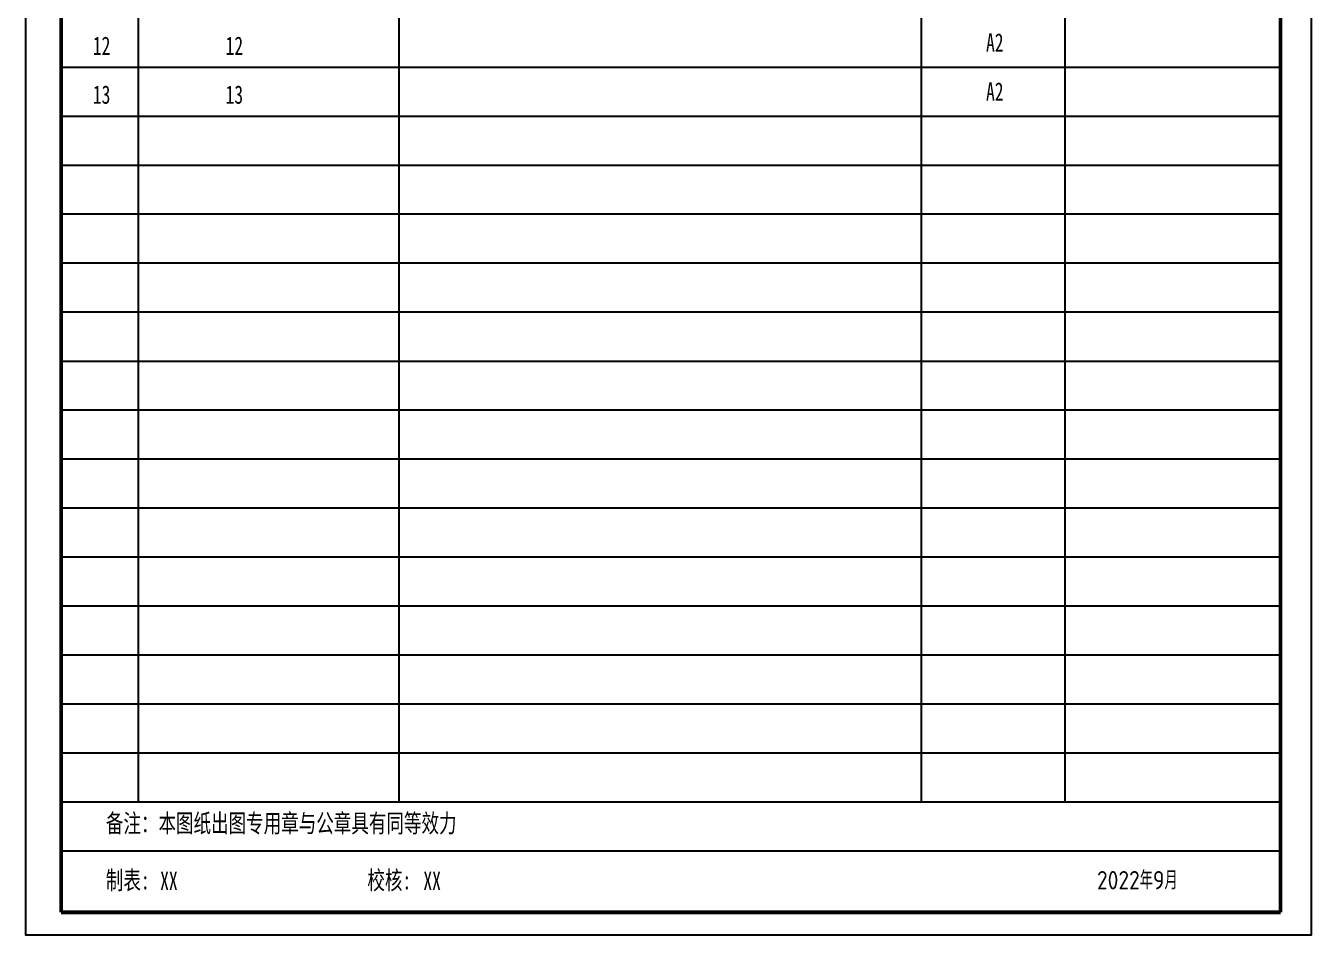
# Model space of a CAD drawing. Extents: x -695846 to 822170, y -413475 to 397179.
# Drawn here: x 335420 to 356420, y 73491 to 88346 of the extents above; entities that cross this region are included whole.
import ezdxf
from ezdxf.enums import TextEntityAlignment as Align

# ---------------------------------------------------------------- set-up
doc = ezdxf.new("R2010")
doc.units = 0
doc.header["$LTSCALE"] = 1000
doc.header["$MEASUREMENT"] = 0
doc.layers.add('图框', color=2, linetype='Continuous')
doc.styles.add('HZFS', font='', dxfattribs={"width": 0.72})
doc.styles.get("Standard").update_dxf_attribs({"font": 'gbenor.shx', "bigfont": 'gbcbig.shx'})
doc.styles.get('HZFS').set_extended_font_data('STFangsong')

msp = doc.modelspace()

# ---------------------------------------------------------------- linework, layer by layer
at = {"layer": '图框'}
for p, q in [((341517, 102629, -5024), (341517, 75670, -5024)), ((352398, 75670, -5024), (352398, 101698, -5024)), ((337255, 99071, -5024), (337255, 75670, -5024)), ((350049, 99081, -5024), (350049, 75670, -5024)), ((335999, 87671, -5024), (355917, 87671, -5024)), ((335999, 86871, -5024), (355917, 86871, -5024)), ((335999, 86871, -5024), (355917, 86871, -5024)), ((335999, 86071, -5024), (355917, 86071, -5024)), ((335999, 86071, -5024), (355917, 86071, -5024)), ((335999, 85271, -5024), (355917, 85271, -5024)), ((335999, 84471, -5024), (355917, 84471, -5024)), ((335999, 84471, -5024), (355917, 84471, -5024)), ((335999, 83671, -5024), (355917, 83671, -5024)), ((335999, 82870, -5024), (355917, 82870, -5024)), ((335999, 82070, -5024), (355917, 82070, -5024)), ((335999, 81270, -5024), (355917, 81270, -5024)), ((335999, 80470, -5024), (355917, 80470, -5024)), ((335999, 79670, -5024), (355917, 79670, -5024)), ((335999, 79670, -5024), (355917, 79670, -5024)), ((335999, 79670, -5024), (355917, 79670, -5024)), ((335999, 78870, -5024), (355917, 78870, -5024)), ((335999, 78070, -5024), (355917, 78070, -5024)), ((335999, 77270, -5024), (355917, 77270, -5024)), ((335999, 76470, -5024), (355917, 76470, -5024)), ((335999, 76470, -5024), (355917, 76470, -5024)), ((335999, 76470, -5024), (355917, 76470, -5024)), ((335999, 75670, -5024), (355917, 75670, -5024)), ((335999, 75670, -5024), (355917, 75670, -5024)), ((335999, 75670, -5024), (355917, 75670, -5024)), ((335999, 74870, -5024), (355917, 74870, -5024))]:
    msp.add_line(p, q, dxfattribs=at)
msp.add_lwpolyline([(335420, 103192), (356420, 103192), (356420, 73491), (335420, 73491)], close=True, dxfattribs=at)
at = {"layer": '图框', "const_width": 64.4, "elevation": -5024}
for points in [[(335999, 102629), (335999, 73864)], [(355917, 102629), (355917, 73864)], [(355917, 73864), (335999, 73864)]]:
    msp.add_lwpolyline(points, dxfattribs=at)

# ---------------------------------------------------------------- texts
at = {"layer": '图框', "style": 'HZFS', "width": 0.7}
for s, p in [('A2', (351107, 87921, -5024)), ('A2', (351107, 87121, -5024)), ('备注：本图纸出图专用章与公章具有同等效力', (336729, 75171, -5024)), ('制表:', (336729, 74241, -5024)), ('校核:', (341001, 74241, -5024)), ('XX', (337616, 74231, -5024)), ('XX', (341916, 74231, -5024))]:
    msp.add_text(s, height=300, dxfattribs=at).set_placement(p)
for s, p in [('12', (336660, 88019, -5024)), ('12', (338828, 88019, -5024)), ('13', (336660, 87219, -5024)), ('13', (338828, 87219, -5024))]:
    msp.add_text(s, height=300, dxfattribs=at).set_placement(p, align=Align.MIDDLE)
at = {"layer": '图框'}
msp.add_text('2022年9月', height=300, dxfattribs=at).set_placement((352919, 74241, -5024))

doc.saveas('drawing.dxf')
